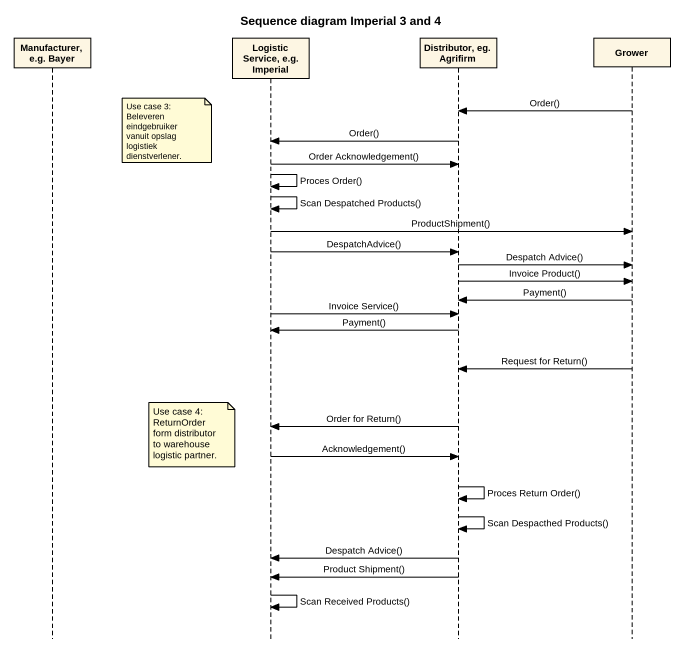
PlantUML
@startuml
title Sequence diagram Imperial 3 and 4
hide footbox
participant "Manufacturer, e.g. Bayer" as Manufacturer_e_g_Bayer
participant "Logistic Service, e.g. Imperial" as Logistic_Service_e_g
participant "Distributor, eg. Agrifirm" as Distributor_eg_Agrifirm
participant Grower

Grower -> Distributor_eg_Agrifirm : Order()
note left of Logistic_Service_e_g : Use case 3: Beleveren eindgebruiker vanuit opslag logistiek dienstverlener.
Distributor_eg_Agrifirm -> Logistic_Service_e_g : Order()
Logistic_Service_e_g -> Distributor_eg_Agrifirm : Order Acknowledgement()
Logistic_Service_e_g -> Logistic_Service_e_g : Proces Order()
Logistic_Service_e_g -> Logistic_Service_e_g : Scan Despatched Products()
Logistic_Service_e_g -> Grower : ProductShipment()
Logistic_Service_e_g -> Distributor_eg_Agrifirm : DespatchAdvice()
Distributor_eg_Agrifirm -> Grower : Despatch Advice()
Distributor_eg_Agrifirm -> Grower : Invoice Product()
Grower -> Distributor_eg_Agrifirm : Payment()
Logistic_Service_e_g -> Distributor_eg_Agrifirm : Invoice Service()
Distributor_eg_Agrifirm -> Logistic_Service_e_g : Payment()
Grower -> Distributor_eg_Agrifirm : Request for Return()
Distributor_eg_Agrifirm -> Logistic_Service_e_g : Order for Return()
note left of Logistic_Service_e_g : Use case 4: ReturnOrder form distributor to warehouse logistic partner.
Logistic_Service_e_g -> Distributor_eg_Agrifirm : Acknowledgement()
Distributor_eg_Agrifirm -> Distributor_eg_Agrifirm : Proces Return Order()
Distributor_eg_Agrifirm -> Distributor_eg_Agrifirm : Scan Despacthed Products()
Distributor_eg_Agrifirm -> Logistic_Service_e_g : Despatch Advice()
Distributor_eg_Agrifirm -> Logistic_Service_e_g : Product Shipment()
Logistic_Service_e_g -> Logistic_Service_e_g : Scan Received Products()
@enduml
